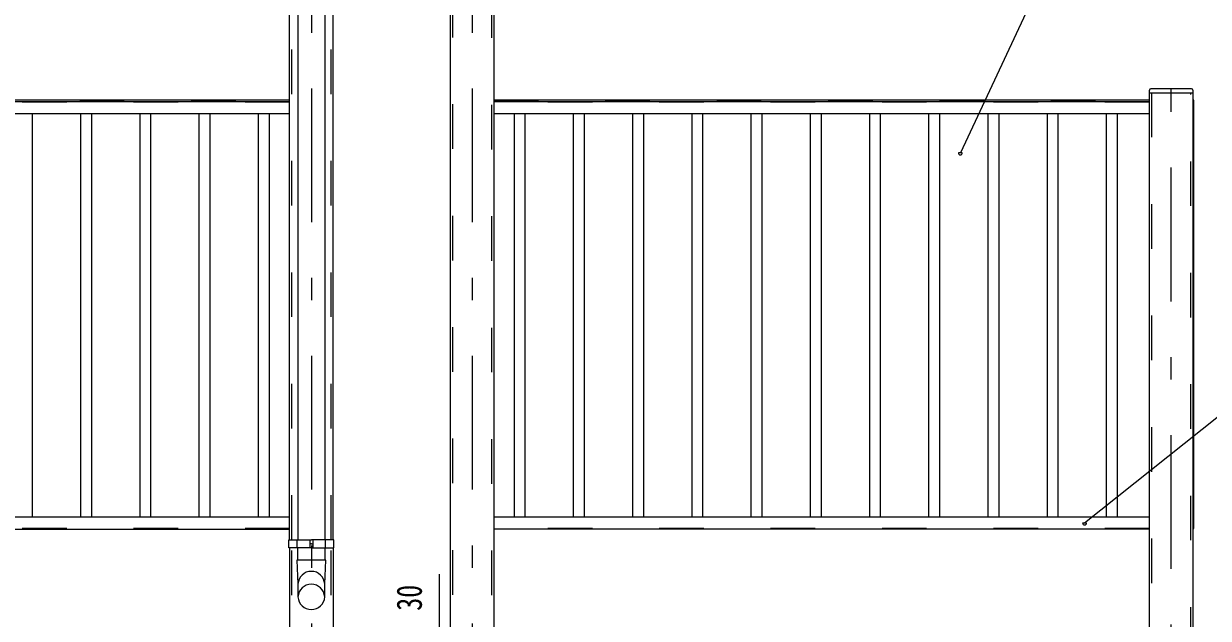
# Model space of a CAD drawing. Units: millimetres, scale not verified. Extents: x -34086 to 34091, y -14700 to 14700.
# Drawn here: x 21273 to 29779, y 1698 to 5966 of the extents above; entities that cross this region are included whole.
import ezdxf
from ezdxf.enums import TextEntityAlignment as Align

# ---------------------------------------------------------------- set-up
doc = ezdxf.new("R2010")
doc.units = ezdxf.units.MM
doc.header["$LTSCALE"] = 80
doc.linetypes.add('USER2', pattern=[10, 4, -6])
doc.linetypes.add('USER3', pattern=[24, 12, -5, 2, -5])
for name, color, linetype, lineweight in [('0-6_2-02BOLD', 7, 'Continuous', 18), ('0-7_2-12HIDDEN', 3, 'USER2', 18), ('0-8_2-22CENTER', 3, 'USER3', 18), ('0-9_2-42THIN', 4, 'Continuous', 18), ('0-A_2-52DIM', 3, 'Continuous', 18)]:
    doc.layers.add(name, color=color, linetype=linetype, lineweight=lineweight)
doc.styles.add('ＭＳ ゴシック', font='')
doc.styles.get('ＭＳ ゴシック').set_extended_font_data('MS Gothic')

msp = doc.modelspace()

# ---------------------------------------------------------------- linework, layer by layer
at = {"layer": '0-6_2-02BOLD'}
for p, q in [((23241.99, 8497.9), (23241.99, 2260.9)), ((23434.52, 8497.9), (23434.52, 2260.9)), ((23182.33, 2260.9), (23182.32, 7787.41)), ((23494.17, 2260.9), (23494.17, 7787.41)), ((24337.33, 1063.9), (24337.33, 7787.41)), ((24649.18, 7787.41), (24649.18, 1063.9)), ((29356.33, 5470.4), (29668.17, 5470.4)), ((29657.67, 5498.4), (29366.83, 5498.4)), ((29668.17, 5487.9), (29668.17, 657.9)), ((23182.32, 5417.9), (18475.17, 5417.9)), ((18475.17, 5406.7), (23182.32, 5406.7)), ((29356.33, 5417.9), (24649.18, 5417.9)), ((24649.18, 5406.7), (29356.33, 5406.7)), ((23182.32, 5319.2), (18475.17, 5319.2)), ((29356.33, 5319.2), (24649.18, 5319.2)), ((18475.17, 2426.8), (23182.33, 2426.8)), ((24649.18, 2426.8), (29356.32, 2426.8)), ((18475.17, 2337.9), (23182.33, 2337.9)), ((29356.32, 2337.9), (24649.18, 2337.9)), ((29668.17, 2343.5), (29675, 2343.5)), ((23236.43, 2204.9), (23236.43, 2260.9)), ((23327.57, 2260.9), (23327.57, 2204.9)), ((23338.25, 2232.9), (23327.57, 2232.9)), ((23338.25, 2232.9), (23348.92, 2232.9)), ((23348.92, 2260.9), (23348.92, 2204.9)), ((23440.07, 2204.9), (23440.07, 2260.9)), ((23182.32, 2204.9), (23182.31, 1063.9)), ((23241.97, 2115.78), (23241.97, 2204.9)), ((23434.47, 2204.9), (23434.47, 2115.78)), ((23494.17, 2204.9), (23494.16, 1063.9))]:
    msp.add_line(p, q, dxfattribs=at)
for points in [[(29668.27, 657.9), (29356.32, 657.9), (29356.33, 5487.9)], [(29675, 2343.5), (29675, 5417.9), (29668.17, 5417.9)], [(23338.25, 2204.9), (23176.72, 2204.9), (23176.72, 2260.9), (23338.25, 2260.9)], [(23338.25, 2204.9), (23499.77, 2204.9), (23499.77, 2260.9), (23338.25, 2260.9)], [(23434.48, 1851.51), (23434.48, 1941.96), (23441.48, 2115.79), (23234.98, 2115.79), (23241.99, 1941.96), (23241.99, 1851.51)]]:
    msp.add_lwpolyline(points, dxfattribs=at)
for centre, radius, start, end in [((29366.83, 5487.9), 10.5, 90, 180), ((29657.67, 5487.9), 10.5, 0, 90), ((23338.25, 1938.53), 96.43, 3.55867, 176.44133), ((23338.25, 1845.52), 96.43, 3.55867, 176.44133), ((23338.25, 1857.5), 96.44, 183.56303, 356.43697)]:
    msp.add_arc(centre, radius, start, end, dxfattribs=at)
at = {"layer": '0-7_2-12HIDDEN'}
for p, q in [((23197.03, 2260.9), (23197.02, 7787.41)), ((23479.47, 2260.9), (23479.47, 7787.41)), ((24352.03, 7787.41), (24352.03, 1063.9)), ((24634.48, 1063.9), (24634.48, 7787.41)), ((29371.03, 5470.4), (29371.03, 1532.9)), ((29653.48, 657.9), (29653.48, 5470.4)), ((18475.17, 5412.3), (23182.32, 5412.3)), ((23182.32, 5402.5), (18475.17, 5402.5)), ((24649.18, 5412.3), (29356.33, 5412.3)), ((29356.33, 5402.5), (24649.18, 5402.5)), ((29670.8, 5417.9), (29670.8, 2343.5)), ((23182.33, 2343.5), (18475.17, 2343.5)), ((29356.32, 2343.5), (24649.18, 2343.5)), ((23197.02, 1063.9), (23197.02, 2204.9)), ((23479.47, 1063.9), (23479.47, 2204.9))]:
    msp.add_line(p, q, dxfattribs=at)
at = {"layer": '0-8_2-22CENTER'}
for p, q in [((23338.25, 9341.41), (23338.25, -1281.07)), ((24493.25, 9341.41), (24493.25, -1281.07)), ((29512.25, 132.9), (29512.25, 5775.85))]:
    msp.add_line(p, q, dxfattribs=at)
at = {"layer": '0-9_2-42THIN'}
for p, q in [((21336.25, 2426.8), (21336.25, 5319.2)), ((21681, 5319.2), (21681, 2426.8)), ((21761.5, 2426.8), (21761.5, 5319.2)), ((22106.25, 5319.2), (22106.25, 2426.8)), ((22186.75, 2426.8), (22186.75, 5319.2)), ((22531.5, 5319.2), (22531.5, 2426.8)), ((22612, 2426.8), (22612, 5319.2)), ((22956.75, 5319.2), (22956.75, 2426.8)), ((23037.25, 2426.8), (23037.25, 5319.2)), ((24794.25, 5319.2), (24794.25, 2426.8)), ((24874.75, 2426.8), (24874.75, 5319.2)), ((25219.5, 5319.2), (25219.5, 2426.8)), ((25300, 2426.8), (25300, 5319.2)), ((25644.75, 5319.2), (25644.75, 2426.8)), ((25725.25, 2426.8), (25725.25, 5319.2)), ((26070, 5319.2), (26070, 2426.8)), ((26150.5, 2426.8), (26150.5, 5319.2)), ((26495.25, 5319.2), (26495.25, 2426.8)), ((26575.75, 2426.8), (26575.75, 5319.2)), ((26920.5, 5319.2), (26920.5, 2426.8)), ((27001, 2426.8), (27001, 5319.2)), ((27345.75, 5319.2), (27345.75, 2426.8)), ((27426.25, 2426.8), (27426.25, 5319.2)), ((27771, 5319.2), (27771, 2426.8)), ((27851.5, 2426.8), (27851.5, 5319.2)), ((28196.25, 5319.2), (28196.25, 2426.8)), ((28276.75, 2426.8), (28276.75, 5319.2)), ((28621.5, 5319.2), (28621.5, 2426.8)), ((28702, 2426.8), (28702, 5319.2)), ((29046.75, 5319.2), (29046.75, 2426.8)), ((29127.25, 2426.8), (29127.25, 5319.2))]:
    msp.add_line(p, q, dxfattribs=at)
at = {"layer": '0-A_2-52DIM'}
for p, q in [((29305.75, 7832.9), (27998.82, 5038.52)), ((28012.82, 5038.52), (27984.82, 5038.52)), ((30285.75, 3492.9), (28890.93, 2381.95)), ((28904.93, 2381.95), (28876.93, 2381.95)), ((24256.69, 2015.9), (24256.69, 1445.03))]:
    msp.add_line(p, q, dxfattribs=at)
for centre in [(27998.82, 5038.52), (28890.93, 2381.95)]:
    msp.add_arc(centre, 14, 180, 0, dxfattribs=at)

# ---------------------------------------------------------------- texts
at = {"layer": '0-A_2-52DIM', "color": 7, "style": 'ＭＳ ゴシック', "width": 0.75}
msp.add_text('30', height=182.3, rotation=90, dxfattribs=at).set_placement((24186.69, 1752.26), align=Align.BOTTOM_LEFT)

doc.saveas('drawing.dxf')
